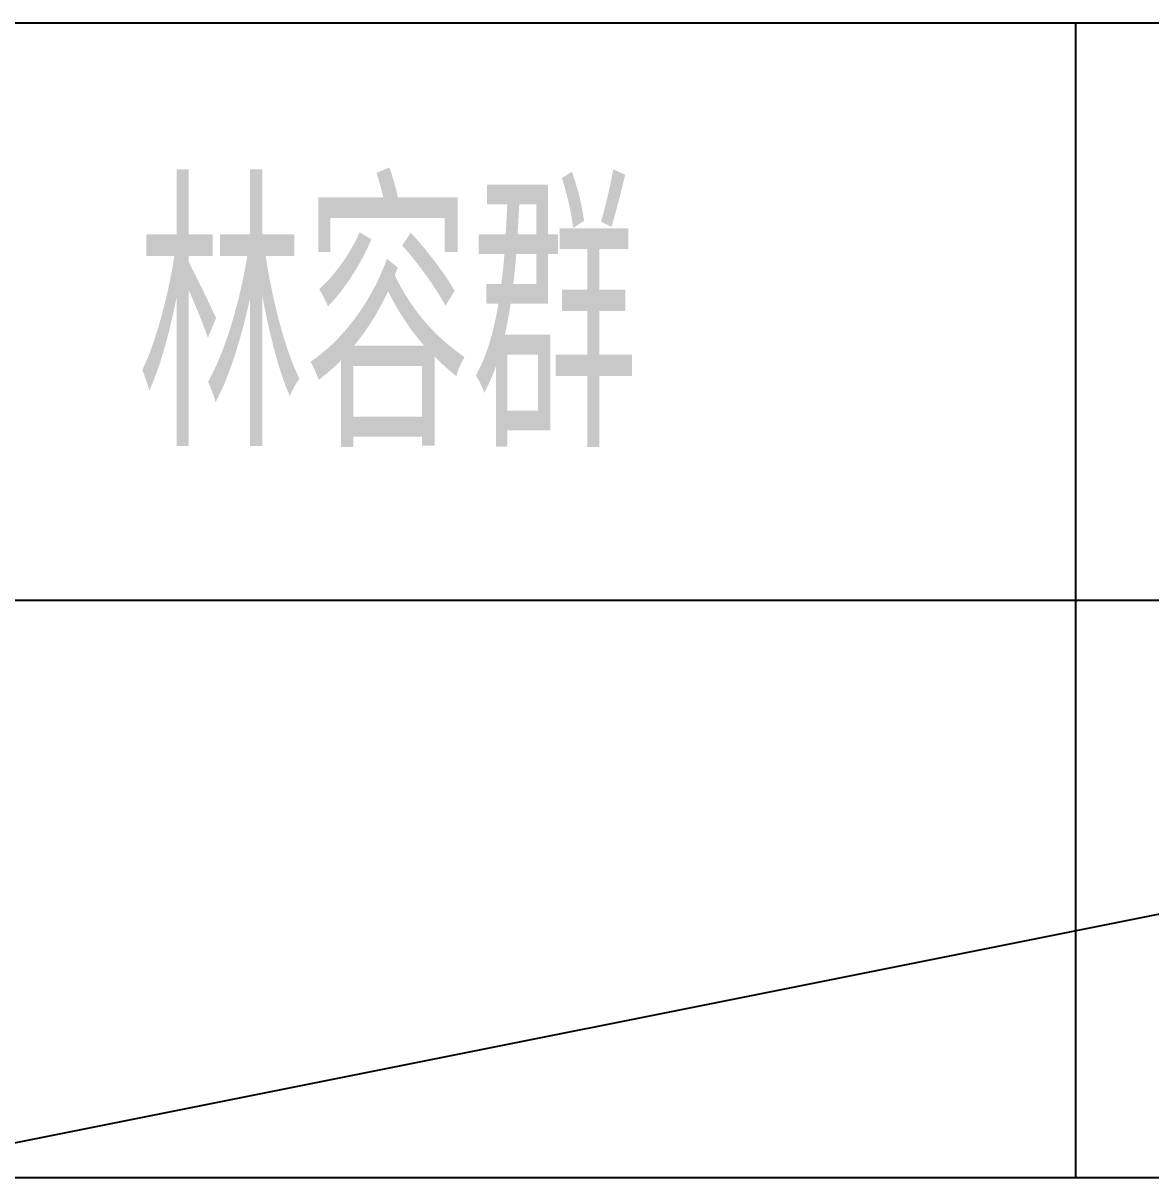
# Model space of a CAD drawing. Extents: x 93518 to 937116, y -359949 to 58022.
# Drawn here: x 839715 to 841082, y -186129 to -184729 of the extents above; entities that cross this region are included whole.
import ezdxf

# ---------------------------------------------------------------- set-up
doc = ezdxf.new("R2010")
doc.units = 0
doc.header["$LTSCALE"] = 1000
doc.header["$MEASUREMENT"] = 0
doc.layers.get('0').update_dxf_attribs({"color": 8, "linetype": 'CONTINUOUS'})
doc.layers.add('PUB_TEXT', color=8, linetype='CONTINUOUS')
doc.styles.add('HZ', font='geditxt.shx', dxfattribs={"width": 0.8, "bigfont": 'dxt.shx'})

# ---------------------------------------------------------------- blocks, each defined once
blk = doc.blocks.new('GEDI_TQ_2012')
at = {"color": 2}
for p, q in [((0, 28), (-180, 28)), ((-110, 14), (-110, 28)), ((-90, 21), (-180, 21)), ((0, 14), (-170, 14))]:
    blk.add_line(p, q, dxfattribs=at)

msp = doc.modelspace()

# ---------------------------------------------------------------- linework, layer by layer
at = {"color": 1}
msp.add_line((839491.4, -186128.9), (842991.4, -185428.9), dxfattribs=at)

# ---------------------------------------------------------------- block references
at = {"xscale": 100, "yscale": 100, "zscale": 100}
msp.add_blockref('GEDI_TQ_2012', (851991.4, -187528.9), dxfattribs=at)

# ---------------------------------------------------------------- texts
at = {"layer": 'PUB_TEXT', "style": 'HZ', "width": 0.7}
msp.add_text('林容群', height=304.25, dxfattribs=at).set_placement((839853.5, -185242.4))

doc.saveas('drawing.dxf')
